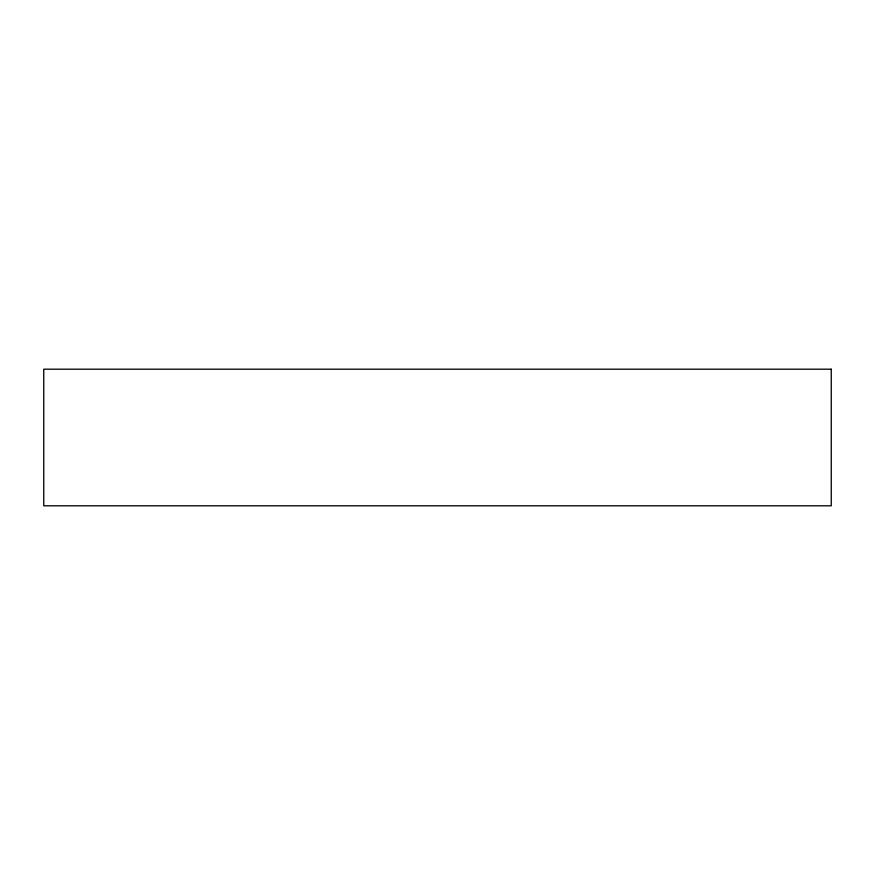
<?xml version="1.0" encoding="UTF-8"?>
<svg xmlns="http://www.w3.org/2000/svg" width="875" height="875" viewBox="0 0 875 875"><rect width="100%" height="100%" fill="white"/><g stroke="black" fill="none" stroke-linecap="round" stroke-linejoin="round"><path stroke-width="1.31" d="M831.25 369.195L43.75 369.195L43.75 505.805L831.25 505.805L831.25 369.195"/></g></svg>
